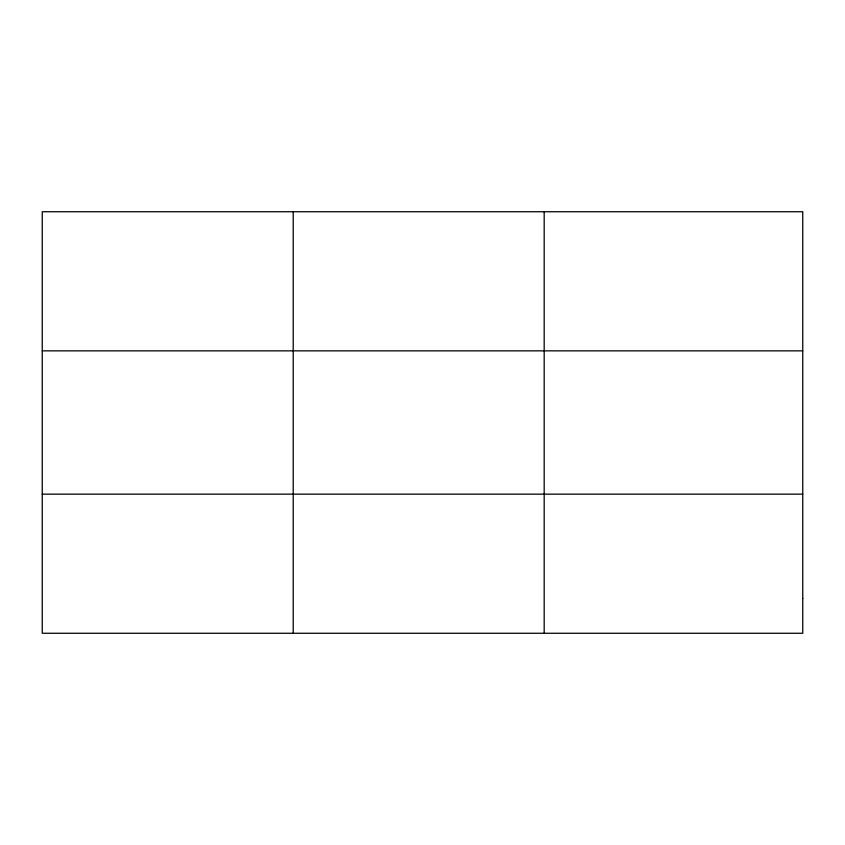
<?xml version="1.0" encoding="UTF-8"?>
<svg xmlns="http://www.w3.org/2000/svg" width="845" height="845" viewBox="0 0 845 845"><rect width="100%" height="100%" fill="white"/><g stroke="black" fill="none" stroke-linecap="round" stroke-linejoin="round"><path stroke-width="1.27" d="M544.18 633.264L544.18 211.736M42.25 350.844L802.75 350.844M42.25 494.156L802.75 494.156M293.215 211.736L293.215 633.264M802.75 598.492L802.75 633.264L42.25 633.264L42.25 211.736L802.75 211.736L802.75 598.492"/></g></svg>
